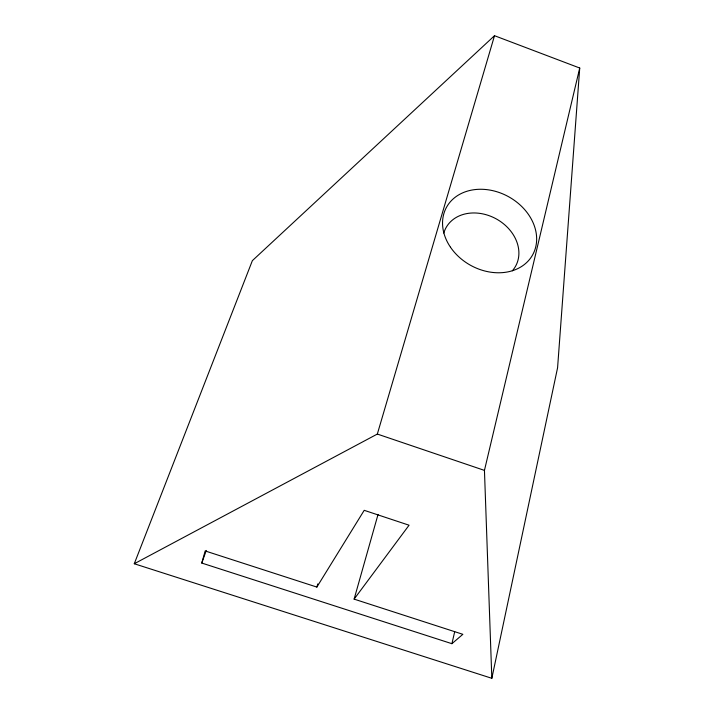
<?xml version="1.0" encoding="UTF-8"?>
<svg xmlns="http://www.w3.org/2000/svg" width="714" height="714" viewBox="0 0 714 714"><rect width="100%" height="100%" fill="white"/><g stroke="black" fill="none" stroke-linecap="round" stroke-linejoin="round"><path stroke-width="1.07" d="M579.723 68.026L557.58 367.764L491.83 678.3L134.277 563.748L252.372 260.646L494.507 35.7L579.723 68.026L484.449 470.392L491.83 678.3M451.908 643.689L462.859 634.318L354.117 599.126L409.068 525.209L364.211 510.323L316.864 587.078L205.186 550.949L201.767 563.051L451.908 643.689L454.693 631.738M354.117 599.126L378.045 514.428M134.277 563.748L377.331 434.058L494.507 35.7M316.864 587.078L317.828 583.891M201.767 563.051L206.275 550.458M377.331 434.058L484.449 470.392M443.813 233.032A39.752 31.996 28.9 0 1 496.266 218.903A39.752 31.996 28.9 0 1 512.322 270.802M450.472 247.196A49.204 39.208 28.9 0 0 531.814 256.264A49.204 39.208 28.9 0 0 486.502 189.594A49.204 39.208 28.9 0 0 450.472 247.196"/></g></svg>
